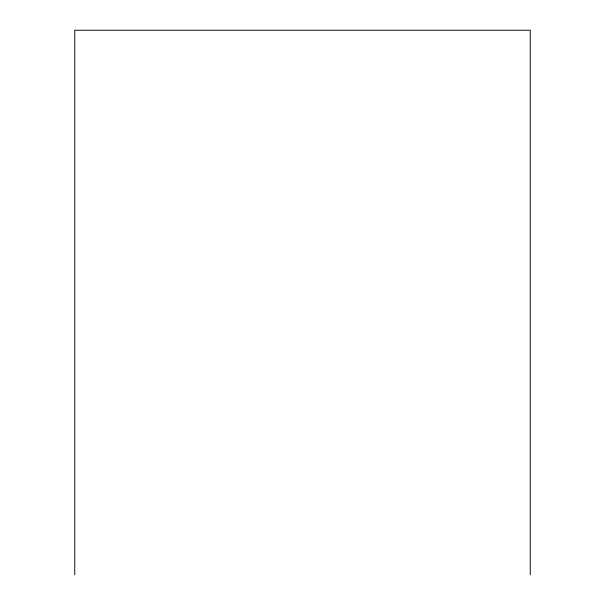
<?xml version="1.0" encoding="UTF-8"?>
<svg xmlns="http://www.w3.org/2000/svg" width="605" height="605" viewBox="0 0 605 605"><rect width="100%" height="100%" fill="white"/><g stroke="black" fill="none" stroke-linecap="round" stroke-linejoin="round"><path stroke-width="0.91" d="M530.252 574.75L530.252 30.25L74.748 30.25L74.748 574.75"/></g></svg>
